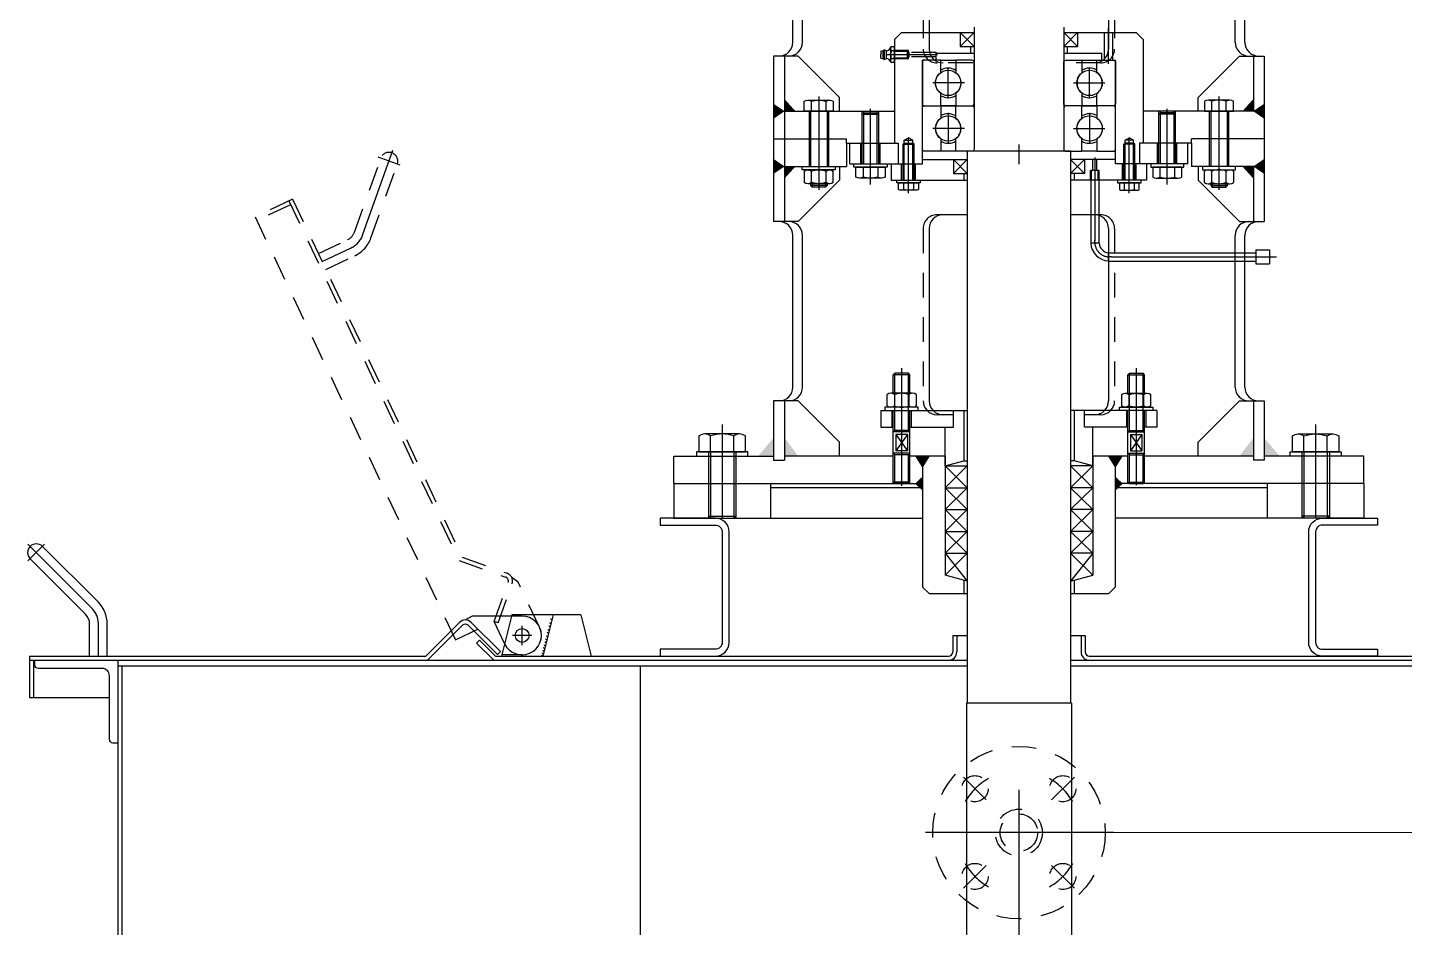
# Model space of a CAD drawing. Extents: x -29512 to 147477, y -5232 to 39709.
# Drawn here: x 140804.35 to 140811.33, y 9107.97 to 9112.54 of the extents above; entities that cross this region are included whole.
import ezdxf

# ---------------------------------------------------------------- set-up
doc = ezdxf.new("R2010")
doc.units = 0
for name, pattern in [('CENTER', [2, 1.25, -0.25, 0.25, -0.25]), ('DASHDOT', [25.4, 12.7, -6.35, 0, -6.35]), ('HIDDEN', [0.375, 0.25, -0.125])]:
    doc.linetypes.add(name, pattern=pattern)
doc.layers.get('0').update_dxf_attribs({"linetype": 'CONTINUOUS'})
for name, color, linetype in [('3', 3, 'HIDDEN'), ('6', 6, 'DASHDOT'), ('HATCH', 4, 'CONTINUOUS')]:
    doc.layers.add(name, color=color, linetype=linetype)

# ---------------------------------------------------------------- blocks, each defined once
blk = doc.blocks.new('head')
at = {"color": 7}
for p, q in [((-0.7, 0.709), (-0.7, -0.709)), ((0, 0.945), (-0.627, 0.945)), ((0, -0.945), (0, 0.945)), ((0, 0.473), (-0.627, 0.473)), ((0, -0.472), (-0.627, -0.472)), ((-0.627, -0.945), (0, -0.945))]:
    blk.add_line(p, q, dxfattribs=at)
for centre, radius, start, end in [((-0.282, 0.709), 0.418, 145.6158, 214.3842), ((0.864, 0), 1.564, 162.412, 197.588), ((-0.282, -0.709), 0.418, 145.6158, 214.3842)]:
    blk.add_arc(centre, radius, start, end, dxfattribs=at)
blk = doc.blocks.new('nut1')
at = {"color": 7}
for p, q in [((0.073, 0.945), (0.727, 0.945)), ((0.727, 0.473), (0.073, 0.473)), ((0.8, -0.709), (0.8, 0.709)), ((0.727, -0.472), (0.073, -0.472)), ((0.727, -0.945), (0.073, -0.945))]:
    blk.add_line(p, q, dxfattribs=at)
blk.add_line((0, -0.709), (0, 0.709))
for centre, radius, start, end in [((0.418, 0.709), 0.418, 145.61575, 214.38425), ((0.382, 0.709), 0.418, 325.61575, 34.38425), ((1.564, 0), 1.564, 162.41205, 197.58795), ((-0.764, 0), 1.564, 342.41205, 17.58795), ((0.418, -0.709), 0.418, 145.61575, 214.38425), ((0.382, -0.709), 0.418, 325.61575, 34.38425)]:
    blk.add_arc(centre, radius, start, end, dxfattribs=at)
blk = doc.blocks.new('UeY515')
at = {"color": 7}
for p, q in [((11.71, 53.184), (11.71, 57.524)), ((11.808, 53.184), (11.808, 57.524)), ((13.093, 57.524), (13.093, 53.114)), ((14.913, 57.524), (14.913, 53.114)), ((16.197, 53.184), (16.197, 57.524)), ((16.295, 53.184), (16.295, 57.524)), ((12.813, 53.282), (12.742, 53.212)), ((13.408, 53.282), (13.408, 53.142)), ((13.548, 53.282), (13.408, 53.142)), ((13.408, 53.282), (13.548, 53.142)), ((13.548, 53.338), (13.548, 52.119)), ((14.458, 53.338), (14.458, 52.119)), ((14.598, 53.282), (14.458, 53.142)), ((14.458, 53.282), (14.598, 53.142)), ((14.598, 53.282), (14.598, 53.142)), ((14.871, 53.002), (14.871, 53.282)), ((14.955, 53.002), (14.955, 53.282)), ((15.193, 53.282), (15.263, 53.212)), ((12.602, 53.094), (12.626, 53.101)), ((12.602, 53.094), (12.602, 53.058)), ((12.626, 53.014), (12.626, 53.101)), ((12.661, 53.018), (12.661, 53.097)), ((12.7, 53.128), (12.707, 53.138)), ((12.7, 53.128), (12.7, 52.988)), ((12.736, 53.138), (12.707, 53.138)), ((12.736, 53.098), (12.707, 53.098)), ((12.742, 53.128), (12.736, 53.138)), ((12.742, 53.212), (12.742, 52.161)), ((12.742, 52.988), (12.742, 53.128)), ((12.883, 53.1), (12.742, 53.1)), ((12.874, 53.1), (12.742, 53.1)), ((12.883, 53.091), (12.874, 53.1)), ((12.874, 53.016), (12.874, 53.1)), ((12.883, 53.016), (12.883, 53.1)), ((13.513, 53.142), (13.513, 53.072)), ((14.493, 53.142), (14.493, 53.072)), ((15.263, 53.212), (15.263, 52.161)), ((11.513, 53.044), (11.513, 51.363)), ((11.668, 53.044), (11.513, 53.044)), ((11.624, 53.044), (11.624, 51.363)), ((11.624, 53.044), (11.624, 52.484)), ((11.764, 53.044), (11.668, 53.044)), ((12.184, 52.624), (11.764, 53.044)), ((12.602, 53.021), (12.602, 53.058)), ((12.602, 53.021), (12.626, 53.014)), ((12.7, 52.988), (12.707, 52.977)), ((12.736, 53.017), (12.707, 53.017)), ((12.736, 52.977), (12.707, 52.977)), ((12.742, 52.988), (12.736, 52.977)), ((12.883, 53.016), (12.742, 53.016)), ((12.874, 53.016), (12.742, 53.016)), ((12.883, 53.024), (12.874, 53.016)), ((12.89, 53.082), (12.883, 53.082)), ((12.89, 53.033), (12.883, 53.033)), ((12.89, 53.033), (12.89, 53.082)), ((13.023, 51.951), (13.023, 53.002)), ((13.163, 53.002), (13.023, 53.002)), ((13.163, 53.079), (13.17, 53.072)), ((13.163, 53.002), (13.163, 53.072)), ((14.843, 53.002), (14.843, 53.072)), ((14.843, 53.002), (14.983, 53.002)), ((14.983, 51.951), (14.983, 53.002)), ((15.822, 52.624), (16.242, 53.044)), ((16.242, 53.044), (16.337, 53.044)), ((16.337, 53.044), (16.492, 53.044)), ((16.382, 53.044), (16.382, 52.484)), ((16.492, 53.044), (16.492, 51.363)), ((12.184, 52.484), (12.184, 52.624)), ((15.822, 52.484), (15.822, 52.624)), ((11.513, 52.484), (12.742, 52.484)), ((11.874, 52.484), (11.874, 51.923)), ((11.888, 52.484), (11.888, 51.923)), ((12.056, 52.484), (12.056, 51.923)), ((12.07, 52.484), (12.07, 51.923)), ((12.413, 51.951), (12.413, 52.484)), ((12.413, 52.454), (12.429, 52.469)), ((12.413, 52.454), (12.581, 52.454)), ((12.429, 51.951), (12.429, 52.484)), ((12.429, 52.469), (12.566, 52.469)), ((12.566, 51.951), (12.566, 52.484)), ((12.581, 52.454), (12.566, 52.469)), ((12.581, 51.951), (12.581, 52.484)), ((16.492, 52.484), (15.263, 52.484)), ((15.424, 51.951), (15.424, 52.484)), ((15.424, 52.454), (15.439, 52.469)), ((15.592, 52.454), (15.424, 52.454)), ((15.439, 51.951), (15.439, 52.484)), ((15.577, 52.469), (15.439, 52.469)), ((15.577, 51.951), (15.577, 52.484)), ((15.592, 52.454), (15.577, 52.469)), ((15.592, 51.951), (15.592, 52.484)), ((15.935, 52.484), (15.935, 51.923)), ((15.949, 52.484), (15.949, 51.923)), ((16.117, 52.484), (16.117, 51.923)), ((16.131, 52.484), (16.131, 51.923)), ((11.513, 52.203), (12.252, 52.203)), ((12.252, 52.161), (12.252, 52.203)), ((12.252, 52.161), (12.778, 52.161)), ((12.252, 52.161), (12.742, 52.161)), ((12.252, 52.161), (12.252, 51.923)), ((12.287, 51.951), (12.287, 52.161)), ((12.399, 51.951), (12.399, 52.161)), ((12.595, 51.951), (12.595, 52.161)), ((12.778, 52.161), (12.778, 51.951)), ((12.827, 52.149), (12.839, 52.161)), ((12.827, 52.149), (12.939, 52.149)), ((12.827, 51.783), (12.827, 52.149)), ((12.839, 52.189), (12.883, 52.215)), ((12.839, 51.783), (12.839, 52.189)), ((12.839, 52.189), (12.926, 52.189)), ((12.839, 52.161), (12.926, 52.161)), ((12.926, 52.189), (12.883, 52.215)), ((12.926, 51.783), (12.926, 52.189)), ((12.939, 52.149), (12.926, 52.161)), ((12.939, 51.783), (12.939, 52.149)), ((15.067, 52.149), (15.08, 52.161)), ((15.179, 52.149), (15.067, 52.149)), ((15.067, 51.783), (15.067, 52.149)), ((15.08, 52.189), (15.123, 52.215)), ((15.166, 52.189), (15.08, 52.189)), ((15.08, 51.783), (15.08, 52.189)), ((15.166, 52.161), (15.08, 52.161)), ((15.166, 52.189), (15.123, 52.215)), ((15.166, 51.783), (15.166, 52.189)), ((15.179, 52.149), (15.166, 52.161)), ((15.179, 51.783), (15.179, 52.149)), ((15.228, 52.161), (15.228, 51.951)), ((15.753, 52.161), (15.228, 52.161)), ((15.753, 52.161), (15.263, 52.161)), ((15.41, 51.951), (15.41, 52.161)), ((15.606, 51.951), (15.606, 52.161)), ((15.718, 51.951), (15.718, 52.161)), ((16.492, 52.203), (15.753, 52.203)), ((15.753, 52.161), (15.753, 52.203)), ((15.753, 52.161), (15.753, 51.923)), ((13.023, 51.993), (13.478, 51.993)), ((13.364, 52.077), (13.212, 52.077)), ((13.338, 51.993), (13.338, 51.853)), ((13.338, 51.993), (13.478, 51.853)), ((13.478, 51.993), (13.338, 51.853)), ((13.478, 52.077), (13.478, 46.476)), ((14.528, 52.077), (13.478, 52.077)), ((14.528, 52.077), (14.528, 46.476)), ((14.983, 51.993), (14.528, 51.993)), ((14.668, 51.993), (14.528, 51.853)), ((14.528, 51.993), (14.668, 51.853)), ((14.794, 52.077), (14.642, 52.077)), ((14.668, 51.993), (14.668, 51.853)), ((14.794, 51.993), (14.752, 51.993)), ((14.752, 51.881), (14.752, 51.993)), ((14.794, 51.881), (14.794, 51.993)), ((11.513, 51.923), (12.252, 51.923)), ((11.624, 51.923), (11.624, 51.363)), ((11.804, 51.888), (11.804, 51.923)), ((11.804, 51.923), (12.14, 51.923)), ((12.14, 51.888), (11.804, 51.888)), ((12.14, 51.923), (12.14, 51.888)), ((12.184, 51.923), (12.184, 51.783)), ((12.287, 51.951), (13.023, 51.951)), ((12.329, 51.951), (12.665, 51.951)), ((12.329, 51.916), (12.329, 51.951)), ((12.665, 51.916), (12.329, 51.916)), ((12.665, 51.951), (12.665, 51.916)), ((12.707, 51.951), (12.707, 51.783)), ((12.813, 51.783), (12.813, 51.951)), ((12.953, 51.783), (12.953, 51.951)), ((13.338, 51.853), (13.478, 51.853)), ((13.443, 51.853), (13.443, 51.783)), ((14.668, 51.853), (14.528, 51.853)), ((14.563, 51.853), (14.563, 51.783)), ((14.729, 51.783), (14.729, 51.881)), ((14.817, 51.881), (14.729, 51.881)), ((14.738, 51.783), (14.738, 51.881)), ((14.808, 51.881), (14.794, 51.881)), ((14.808, 51.783), (14.808, 51.881)), ((14.817, 51.783), (14.817, 51.881)), ((15.718, 51.951), (14.983, 51.951)), ((15.053, 51.783), (15.053, 51.951)), ((15.193, 51.783), (15.193, 51.951)), ((15.298, 51.951), (15.298, 51.783)), ((15.34, 51.951), (15.34, 51.916)), ((15.676, 51.951), (15.34, 51.951)), ((15.34, 51.916), (15.676, 51.916)), ((15.676, 51.916), (15.676, 51.951)), ((16.492, 51.923), (15.753, 51.923)), ((15.822, 51.923), (15.822, 51.783)), ((16.201, 51.923), (15.865, 51.923)), ((15.865, 51.923), (15.865, 51.888)), ((15.865, 51.888), (16.201, 51.888)), ((16.201, 51.888), (16.201, 51.923)), ((16.382, 51.923), (16.382, 51.363)), ((12.184, 51.783), (11.764, 51.363)), ((11.888, 51.748), (11.888, 51.729)), ((11.888, 51.729), (11.904, 51.713)), ((12.056, 51.729), (11.888, 51.729)), ((11.904, 51.748), (11.904, 51.713)), ((12.041, 51.713), (11.904, 51.713)), ((12.041, 51.748), (12.041, 51.713)), ((12.056, 51.729), (12.041, 51.713)), ((12.056, 51.748), (12.056, 51.729)), ((12.707, 51.783), (13.478, 51.783)), ((12.764, 51.783), (13.002, 51.783)), ((12.764, 51.758), (12.764, 51.783)), ((13.002, 51.758), (12.764, 51.758)), ((13.002, 51.783), (13.002, 51.758)), ((15.298, 51.783), (14.528, 51.783)), ((15.242, 51.783), (15.004, 51.783)), ((15.004, 51.783), (15.004, 51.758)), ((15.004, 51.758), (15.242, 51.758)), ((15.242, 51.758), (15.242, 51.783)), ((15.822, 51.783), (16.242, 51.363)), ((15.949, 51.748), (15.949, 51.729)), ((15.949, 51.729), (16.117, 51.729)), ((15.949, 51.729), (15.965, 51.713)), ((15.965, 51.748), (15.965, 51.713)), ((15.965, 51.713), (16.102, 51.713)), ((16.102, 51.748), (16.102, 51.713)), ((16.117, 51.729), (16.102, 51.713)), ((16.117, 51.748), (16.117, 51.729)), ((13.478, 51.433), (13.172, 51.433)), ((14.834, 51.433), (14.528, 51.433)), ((11.668, 51.363), (11.513, 51.363)), ((11.764, 51.363), (11.668, 51.363)), ((13.093, 51.293), (13.093, 49.543)), ((14.913, 51.293), (14.913, 49.543)), ((16.242, 51.363), (16.337, 51.363)), ((16.337, 51.363), (16.492, 51.363)), ((11.71, 49.683), (11.71, 51.223)), ((11.808, 49.683), (11.808, 51.223)), ((14.815, 51.143), (14.731, 51.143)), ((14.815, 51.143), (14.731, 51.143)), ((16.197, 49.683), (16.197, 51.223)), ((16.295, 49.683), (16.295, 51.223)), ((14.911, 51.047), (16.407, 51.047)), ((14.911, 50.963), (14.911, 51.047)), ((16.407, 51.075), (16.407, 50.935)), ((16.407, 51.075), (16.547, 51.075)), ((16.547, 51.075), (16.547, 50.935)), ((14.911, 50.963), (16.407, 50.963)), ((16.407, 50.935), (16.547, 50.935)), ((12.728, 49.808), (12.744, 49.823)), ((12.897, 49.808), (12.728, 49.808)), ((12.728, 49.62), (12.728, 49.808)), ((12.744, 49.243), (12.744, 49.823)), ((12.881, 49.823), (12.744, 49.823)), ((12.881, 49.243), (12.881, 49.823)), ((12.897, 49.808), (12.881, 49.823)), ((12.897, 49.62), (12.897, 49.808)), ((15.109, 49.808), (15.124, 49.823)), ((15.109, 49.808), (15.277, 49.808)), ((15.109, 49.62), (15.109, 49.808)), ((15.124, 49.243), (15.124, 49.823)), ((15.124, 49.823), (15.262, 49.823)), ((15.262, 49.243), (15.262, 49.823)), ((15.277, 49.808), (15.262, 49.823)), ((15.277, 49.62), (15.277, 49.808)), ((11.513, 49.543), (11.513, 48.941)), ((11.668, 49.543), (11.513, 49.543)), ((11.624, 49.543), (11.624, 48.941)), ((11.764, 49.543), (11.668, 49.543)), ((12.184, 49.123), (11.764, 49.543)), ((12.981, 49.48), (12.644, 49.48)), ((12.644, 49.48), (12.644, 49.445)), ((12.981, 49.445), (12.981, 49.48)), ((15.025, 49.48), (15.361, 49.48)), ((15.025, 49.445), (15.025, 49.48)), ((15.361, 49.48), (15.361, 49.445)), ((15.822, 49.123), (16.242, 49.543)), ((16.242, 49.543), (16.337, 49.543)), ((16.337, 49.543), (16.492, 49.543)), ((16.382, 49.543), (16.382, 48.941)), ((16.492, 49.543), (16.492, 48.941)), ((12.602, 49.445), (12.602, 49.277)), ((12.602, 49.445), (13.478, 49.445)), ((12.644, 49.445), (12.981, 49.445)), ((12.714, 49.445), (12.714, 49.277)), ((12.728, 48.703), (12.728, 49.445)), ((12.897, 48.703), (12.897, 49.445)), ((12.911, 49.445), (12.911, 49.277)), ((13.338, 49.403), (13.172, 49.403)), ((13.338, 49.277), (13.338, 49.445)), ((13.443, 49.445), (13.443, 48.935)), ((15.403, 49.445), (14.528, 49.445)), ((14.563, 49.445), (14.563, 48.935)), ((14.668, 49.277), (14.668, 49.445)), ((14.834, 49.403), (14.668, 49.403)), ((15.361, 49.445), (15.025, 49.445)), ((15.095, 49.445), (15.095, 49.277)), ((15.109, 48.703), (15.109, 49.445)), ((15.277, 48.703), (15.277, 49.445)), ((15.291, 49.445), (15.291, 49.277)), ((15.403, 49.445), (15.403, 49.277)), ((12.602, 49.277), (12.728, 49.277)), ((12.728, 49.228), (12.744, 49.243)), ((12.897, 49.228), (12.728, 49.228)), ((12.881, 49.243), (12.744, 49.243)), ((12.871, 49.202), (12.754, 49.202)), ((12.754, 49.202), (12.754, 49.037)), ((12.754, 49.202), (12.871, 49.037)), ((12.871, 49.202), (12.754, 49.037)), ((12.871, 49.202), (12.871, 49.037)), ((12.897, 49.228), (12.881, 49.243)), ((12.897, 49.277), (13.338, 49.277)), ((13.254, 48.885), (13.254, 49.277)), ((15.109, 49.277), (14.668, 49.277)), ((14.752, 48.885), (14.752, 49.277)), ((15.109, 49.228), (15.124, 49.243)), ((15.109, 49.228), (15.277, 49.228)), ((15.124, 49.243), (15.262, 49.243)), ((15.135, 49.202), (15.251, 49.202)), ((15.135, 49.202), (15.251, 49.037)), ((15.251, 49.202), (15.135, 49.037)), ((15.135, 49.202), (15.135, 49.037)), ((15.251, 49.202), (15.251, 49.037)), ((15.277, 49.228), (15.262, 49.243)), ((15.403, 49.277), (15.277, 49.277)), ((12.184, 48.983), (12.184, 49.123)), ((15.822, 48.983), (15.822, 49.123)), ((10.502, 48.983), (11.513, 48.983)), ((10.502, 48.703), (10.502, 48.983)), ((11.251, 49.025), (10.733, 49.025)), ((10.733, 49.025), (10.733, 48.983)), ((10.733, 48.983), (11.251, 48.983)), ((10.852, 49.025), (10.852, 48.353)), ((10.874, 49.025), (10.874, 48.353)), ((11.11, 49.025), (11.11, 48.353)), ((11.132, 49.025), (11.132, 48.353)), ((11.251, 48.983), (11.251, 49.025)), ((11.513, 48.941), (11.624, 48.941)), ((12.728, 48.983), (11.624, 48.983)), ((12.897, 49.011), (12.728, 49.011)), ((12.728, 49.011), (12.744, 48.996)), ((12.744, 48.703), (12.744, 48.996)), ((12.881, 48.996), (12.744, 48.996)), ((12.871, 49.037), (12.754, 49.037)), ((12.897, 49.011), (12.881, 48.996)), ((12.881, 48.703), (12.881, 48.996)), ((13.254, 48.983), (12.897, 48.983)), ((13.025, 48.983), (13.025, 47.653)), ((13.254, 48.983), (13.254, 47.773)), ((13.254, 48.885), (13.443, 48.935)), ((13.443, 48.935), (13.478, 48.935)), ((14.563, 48.935), (14.528, 48.935)), ((14.752, 48.885), (14.563, 48.935)), ((15.109, 48.983), (14.752, 48.983)), ((14.752, 48.983), (14.752, 47.773)), ((14.981, 48.983), (14.981, 47.653)), ((15.109, 49.011), (15.124, 48.996)), ((15.109, 49.011), (15.277, 49.011)), ((15.124, 48.703), (15.124, 48.996)), ((15.124, 48.996), (15.262, 48.996)), ((15.135, 49.037), (15.251, 49.037)), ((15.277, 49.011), (15.262, 48.996)), ((15.262, 48.703), (15.262, 48.996)), ((16.382, 48.983), (15.277, 48.983)), ((16.492, 48.941), (16.382, 48.941)), ((17.503, 48.983), (16.492, 48.983)), ((16.754, 49.025), (17.272, 49.025)), ((16.754, 48.983), (16.754, 49.025)), ((17.272, 48.983), (16.754, 48.983)), ((16.873, 49.025), (16.873, 48.353)), ((16.895, 49.025), (16.895, 48.353)), ((17.132, 49.025), (17.132, 48.353)), ((17.153, 49.025), (17.153, 48.353)), ((17.272, 49.025), (17.272, 48.983)), ((17.503, 48.703), (17.503, 48.983)), ((13.254, 48.885), (13.478, 48.885)), ((13.254, 48.885), (13.478, 48.662)), ((13.478, 48.885), (13.254, 48.662)), ((14.528, 48.885), (14.752, 48.662)), ((14.752, 48.885), (14.528, 48.662)), ((14.752, 48.885), (14.528, 48.885)), ((10.502, 48.703), (13.025, 48.703)), ((10.502, 48.703), (10.502, 48.353)), ((11.482, 48.703), (11.482, 48.353)), ((13.025, 48.661), (11.482, 48.661)), ((12.897, 48.718), (12.728, 48.718)), ((12.728, 48.718), (12.744, 48.703)), ((12.881, 48.703), (12.744, 48.703)), ((12.897, 48.718), (12.881, 48.703)), ((13.254, 48.662), (13.478, 48.662)), ((13.478, 48.44), (13.254, 48.662)), ((13.254, 48.44), (13.478, 48.662)), ((14.752, 48.44), (14.528, 48.662)), ((14.528, 48.44), (14.752, 48.662)), ((14.752, 48.662), (14.528, 48.662)), ((17.503, 48.703), (14.981, 48.703)), ((16.523, 48.661), (14.981, 48.661)), ((15.109, 48.718), (15.277, 48.718)), ((15.109, 48.718), (15.124, 48.703)), ((15.124, 48.703), (15.262, 48.703)), ((15.277, 48.718), (15.262, 48.703)), ((16.523, 48.703), (16.523, 48.353)), ((17.503, 48.703), (17.503, 48.353)), ((10.502, 48.353), (13.025, 48.353)), ((10.852, 48.374), (11.132, 48.374)), ((10.852, 48.374), (10.874, 48.353)), ((10.874, 48.353), (11.11, 48.353)), ((11.132, 48.374), (11.11, 48.353)), ((13.254, 48.44), (13.478, 48.44)), ((13.254, 48.44), (13.478, 48.218)), ((13.478, 48.44), (13.254, 48.218)), ((14.752, 48.44), (14.528, 48.44)), ((14.528, 48.44), (14.752, 48.218)), ((14.752, 48.44), (14.528, 48.218)), ((17.503, 48.353), (14.981, 48.353)), ((17.153, 48.374), (16.873, 48.374)), ((16.873, 48.374), (16.895, 48.353)), ((17.132, 48.353), (16.895, 48.353)), ((17.153, 48.374), (17.132, 48.353)), ((13.478, 47.996), (13.254, 48.218)), ((13.254, 47.996), (13.478, 48.218)), ((13.254, 48.218), (13.478, 48.218)), ((14.752, 47.996), (14.528, 48.218)), ((14.528, 47.996), (14.752, 48.218)), ((14.752, 48.218), (14.528, 48.218)), ((4.659, 47.502), (4.096, 48.065)), ((4.533, 47.377), (3.97, 47.94)), ((13.254, 47.996), (13.478, 47.713)), ((13.254, 47.996), (13.478, 47.996)), ((13.478, 47.996), (13.254, 47.773)), ((14.752, 47.996), (14.528, 47.713)), ((14.528, 47.996), (14.752, 47.773)), ((14.752, 47.996), (14.528, 47.996)), ((13.095, 47.583), (13.025, 47.653)), ((13.478, 47.713), (13.254, 47.773)), ((13.443, 47.723), (13.443, 47.583)), ((14.528, 47.713), (14.752, 47.773)), ((14.563, 47.723), (14.563, 47.583)), ((14.911, 47.583), (14.981, 47.653)), ((13.478, 47.583), (13.095, 47.583)), ((14.911, 47.583), (14.528, 47.583)), ((8.857, 47.372), (8.752, 46.952)), ((9.557, 47.372), (8.857, 47.372)), ((9.277, 47.372), (9.172, 46.952)), ((9.557, 47.372), (9.662, 46.952)), ((4.574, 46.952), (4.574, 47.278)), ((4.752, 46.952), (4.752, 47.278)), ((7.984, 46.952), (8.326, 47.295)), ((8.001, 46.91), (8.356, 47.265)), ((8.456, 47.358), (8.386, 47.319)), ((8.712, 46.968), (8.415, 47.265)), ((8.742, 46.998), (8.445, 47.295)), ((8.962, 47.358), (8.456, 47.358)), ((8.962, 47.064), (8.962, 47.261)), ((8.962, 47.064), (8.962, 47.261)), ((8.5, 47.085), (8.529, 47.115)), ((8.675, 46.91), (8.5, 47.085)), ((8.692, 46.952), (8.529, 47.115)), ((9.06, 47.162), (8.863, 47.162)), ((9.06, 47.162), (8.863, 47.162)), ((13.331, 47.162), (13.478, 47.162)), ((13.331, 47.162), (13.331, 46.994)), ((13.373, 47.162), (13.373, 46.994)), ((14.528, 47.162), (14.675, 47.162)), ((14.633, 47.162), (14.633, 46.994)), ((14.675, 47.162), (14.675, 46.994)), ((3.963, 46.952), (7.984, 46.952)), ((3.963, 46.952), (3.963, 46.532)), ((8.692, 46.952), (13.289, 46.952)), ((8.742, 46.998), (8.712, 46.968)), ((8.962, 46.966), (8.754, 46.966)), ((14.717, 46.952), (20.064, 46.952)), ((3.963, 46.91), (13.478, 46.91)), ((4.005, 46.91), (4.005, 46.532)), ((4.859, 46.91), (4.859, 22.406)), ((4.859, 46.854), (13.478, 46.854)), ((4.901, 46.854), (4.901, 22.406)), ((10.16, 46.854), (10.16, 39.489)), ((14.528, 46.91), (20.064, 46.91)), ((14.528, 46.854), (20.064, 46.854)), ((3.963, 46.532), (4.771, 46.532)), ((14.535, 46.476), (13.471, 46.476)), ((14.535, 46.476), (13.471, 46.476)), ((13.471, 46.476), (13.471, 41.8)), ((14.535, 46.476), (14.535, 41.698))]:
    blk.add_line(p, q, dxfattribs=at)
at = {"color": 7, "linetype": 'Continuous'}
for p, q in [((12.813, 53.282), (13.548, 53.282)), ((14.458, 53.282), (15.193, 53.282)), ((13.408, 53.142), (13.548, 53.142)), ((14.458, 53.142), (14.598, 53.142)), ((13.163, 53.072), (13.548, 53.072)), ((13.206, 53.002), (13.358, 53.002)), ((14.458, 53.072), (14.843, 53.072)), ((14.642, 53.002), (14.794, 53.002)), ((13.206, 52.54), (13.358, 52.54)), ((13.206, 52.54), (13.358, 52.54)), ((13.364, 52.54), (13.212, 52.54)), ((13.364, 52.54), (13.212, 52.54)), ((13.364, 52.54), (13.212, 52.54)), ((13.364, 52.54), (13.212, 52.54)), ((14.642, 52.54), (14.794, 52.54)), ((14.642, 52.54), (14.794, 52.54)), ((14.642, 52.54), (14.794, 52.54)), ((14.642, 52.54), (14.794, 52.54)), ((14.799, 52.54), (14.647, 52.54)), ((14.799, 52.54), (14.647, 52.54)), ((14.731, 51.783), (14.731, 51.143)), ((14.815, 51.783), (14.815, 51.143))]:
    blk.add_line(p, q, dxfattribs=at)
at = {"color": 7, "linetype": 'CENTER'}
blk.add_line((12.639, 53.006), (12.639, 53.108), dxfattribs=at)
at = {"color": 7, "linetype": 'HIDDEN'}
for p, q in [((12.883, 53.091), (12.742, 53.091)), ((12.883, 53.024), (12.742, 53.024)), ((13.163, 53.079), (12.89, 53.079)), ((13.163, 53.037), (12.89, 53.037))]:
    blk.add_line(p, q, dxfattribs=at)
at = {"color": 7, "linetype": 'DASHDOT'}
for p, q in [((13.285, 52.612), (13.285, 52.922)), ((14.72, 52.612), (14.72, 52.922)), ((13.45, 52.771), (13.131, 52.771)), ((14.556, 52.771), (14.874, 52.771)), ((13.285, 52.467), (13.285, 52.157)), ((14.72, 52.467), (14.72, 52.157)), ((13.45, 52.308), (13.131, 52.308)), ((14.556, 52.308), (14.874, 52.308)), ((14.773, 52.014), (14.773, 51.167)), ((14.943, 51.005), (16.617, 51.005)), ((13.671, 45.492), (13.44, 45.723)), ((14.335, 45.492), (14.566, 45.723)), ((14.003, 45.16), (13.056, 45.16)), ((14.964, 45.16), (14.003, 45.16)), ((13.671, 44.828), (13.44, 44.597)), ((14.335, 44.828), (14.566, 44.597))]:
    blk.add_line(p, q, dxfattribs=at)
at = {"color": 7}
for points in [[(13.212, 53.002), (13.045, 53.002, 0.414214), (13.023, 52.98), (13.023, 52.561, 0.414214), (13.045, 52.54), (13.212, 52.54), (13.212, 52.665, -0.524455), (13.212, 52.876)], [(13.364, 52.54), (13.526, 52.54, 0.414214), (13.548, 52.561), (13.548, 52.98, 0.414214), (13.526, 53.002), (13.364, 53.002), (13.364, 52.872, -0.491231), (13.364, 52.669)], [(14.642, 52.54), (14.48, 52.54, -0.414214), (14.458, 52.561), (14.458, 52.98, -0.414214), (14.48, 53.002), (14.642, 53.002), (14.642, 52.872, 0.491231), (14.642, 52.669)], [(14.794, 53.002), (14.961, 53.002, -0.414214), (14.983, 52.98), (14.983, 52.561, -0.414214), (14.961, 52.54), (14.794, 52.54), (14.794, 52.665, 0.524455), (14.794, 52.876)], [(13.212, 52.077), (13.045, 52.077, -0.414214), (13.023, 52.099), (13.023, 52.518, -0.414214), (13.045, 52.54), (13.212, 52.54), (13.212, 52.414, 0.524455), (13.212, 52.203)], [(13.364, 52.54), (13.526, 52.54, -0.414214), (13.548, 52.518), (13.548, 52.099, -0.414214), (13.526, 52.077), (13.364, 52.077), (13.364, 52.207, 0.491231), (13.364, 52.41)], [(14.642, 52.54), (14.48, 52.54, 0.414214), (14.458, 52.518), (14.458, 52.099, 0.414214), (14.48, 52.077), (14.642, 52.077), (14.642, 52.207, -0.491231), (14.642, 52.41)], [(14.794, 52.077), (14.961, 52.077, 0.414214), (14.983, 52.099), (14.983, 52.518, 0.414214), (14.961, 52.54), (14.794, 52.54), (14.794, 52.414, -0.524455), (14.794, 52.203)], [(10.922, 47.022), (10.362, 47.022), (10.362, 46.952), (10.922, 46.952, 0.414214), (11.062, 47.092), (11.062, 48.213, 0.414214), (10.922, 48.353), (10.362, 48.353), (10.362, 48.283), (10.922, 48.283, -0.414214), (10.992, 48.213), (10.992, 47.092, -0.414214)], [(17.083, 47.022), (17.643, 47.022), (17.643, 46.952), (17.083, 46.952, -0.414214), (16.943, 47.092), (16.943, 48.213, -0.414214), (17.083, 48.353), (17.643, 48.353), (17.643, 48.283), (17.083, 48.283, 0.414214), (17.013, 48.213), (17.013, 47.092, 0.414214)], [(4.775, 46.756, 0.414214), (4.704, 46.826), (4.054, 46.826, -0.414214), (4.019, 46.862), (4.019, 46.91), (4.859, 46.91), (4.859, 46.07), (4.81, 46.07, -0.414214), (4.775, 46.106)]]:
    blk.add_lwpolyline(points, format="xyb", close=True, dxfattribs=at)
at = {"color": 7, "linetype": 'DASHDOT'}
blk.add_lwpolyline([(14.943, 51.005), (14.922, 51.005, -0.414214), (14.773, 51.154), (14.773, 51.177)], format="xyb", dxfattribs=at)
at = {"color": 7, "linetype": 'Continuous'}
for centre in [(13.285, 52.771), (14.72, 52.771), (13.285, 52.308), (14.72, 52.308)]:
    blk.add_circle(centre, 0.129, dxfattribs=at)
at = {"color": 7}
blk.add_circle((8.962, 47.162), 0.07, dxfattribs=at)
blk.add_circle((8.962, 47.162), 0.07, dxfattribs=at)
for centre, radius, start, end in [((11.57, 53.184), 0.14, 270, 0), ((11.668, 53.184), 0.14, 270, 0), ((12.639, 53.058), 0.0455, 61.1506, 106.2513), ((12.658, 53.143), 0.0452, 273.8057, 340.6935), ((12.733, 53.118), 0.0329, 142.1211, 217.8789), ((12.822, 53.058), 0.121, 160.5288, 199.4712), ((12.71, 53.118), 0.0329, 322.1211, 37.8789), ((12.621, 53.058), 0.121, 340.5288, 19.4712), ((13.233, 53.114), 0.14, 180, 270), ((14.773, 53.114), 0.14, 270, 0), ((16.337, 53.184), 0.14, 180, 270), ((16.435, 53.184), 0.14, 180, 270), ((12.639, 53.058), 0.0455, 253.7487, 298.8494), ((12.658, 52.973), 0.0452, 19.3065, 86.1943), ((12.733, 52.997), 0.0329, 142.1211, 217.8789), ((12.71, 52.997), 0.0329, 322.1211, 37.8789), ((13.285, 52.771), 0.15, 58.2438, 119.3134), ((14.72, 52.771), 0.15, 60.6866, 121.7562), ((13.285, 52.771), 0.15, 240.6866, 301.7562), ((14.72, 52.771), 0.15, 238.2438, 299.3134), ((13.285, 52.308), 0.15, 58.2438, 119.3134), ((14.72, 52.308), 0.15, 60.6866, 121.7562), ((13.285, 52.308), 0.15, 240.6866, 301.7562), ((14.72, 52.308), 0.15, 238.2438, 299.3134), ((13.233, 51.293), 0.14, 90, 180), ((14.773, 51.293), 0.14, 0, 90), ((11.57, 51.223), 0.14, 0, 90), ((11.668, 51.223), 0.14, 0, 90), ((16.337, 51.223), 0.14, 90, 180), ((16.435, 51.223), 0.14, 90, 180), ((14.922, 51.154), 0.191, 183.312, 266.688), ((14.922, 51.154), 0.107, 185.9042, 264.0958), ((11.57, 49.683), 0.14, 270, 0), ((11.668, 49.683), 0.14, 270, 0), ((16.337, 49.683), 0.14, 180, 270), ((16.435, 49.683), 0.14, 180, 270), ((13.172, 49.543), 0.14, 180, 270), ((13.233, 49.543), 0.14, 180, 270), ((14.773, 49.543), 0.14, 270, 0), ((14.834, 49.543), 0.14, 270, 0), ((4.033, 48.003), 0.0889, 45, 225), ((4.434, 47.278), 0.318, 0, 45), ((4.434, 47.278), 0.14, 0, 45), ((8.386, 47.235), 0.084, 45, 135), ((8.386, 47.235), 0.042, 45, 135), ((8.962, 47.162), 0.196, 270, 90), ((9.232, 47.226), 0.0079, 191.9369, 339.0102), ((9.241, 47.263), 0.0079, 191.9369, 339.0102), ((9.249, 47.294), 0.0079, 191.9369, 339.0102), ((9.259, 47.334), 0.0079, 191.9369, 339.0102), ((9.2, 47.099), 0.0079, 191.9369, 339.0102), ((9.208, 47.129), 0.0079, 191.9369, 339.0102), ((9.216, 47.161), 0.0079, 191.9369, 339.0102), ((9.225, 47.197), 0.0079, 191.9369, 339.0102), ((9.166, 46.963), 0.0079, 191.9369, 339.0102), ((9.172, 46.986), 0.0079, 191.9369, 339.0102), ((9.179, 47.014), 0.0079, 191.9369, 339.0102), ((9.185, 47.041), 0.0079, 191.9369, 339.0102), ((9.192, 47.068), 0.0079, 191.9369, 339.0102), ((13.289, 46.994), 0.084, 270, 0), ((13.289, 46.994), 0.042, 270, 0), ((14.717, 46.994), 0.084, 180, 270), ((14.717, 46.994), 0.042, 180, 270)]:
    blk.add_arc(centre, radius, start, end, dxfattribs=at)
at = {"color": 7, "linetype": 'DASHDOT'}
for start, end in [(119.4831, 150.0142), (29.9858, 60.5169), (209.9858, 240.5169), (299.4831, 330.0142)]:
    blk.add_arc((14.003, 45.16), 0.63, start, end, dxfattribs=at)
at = {"color": 7}
for points in [[(11.513, 52.56), (11.625, 52.484), (11.513, 52.484)], [(11.624, 52.608), (11.736, 52.484), (11.624, 52.484)], [(16.382, 52.608), (16.27, 52.484), (16.382, 52.484)], [(16.492, 52.56), (16.38, 52.484), (16.492, 52.484)], [(11.513, 52.407), (11.625, 52.484), (11.513, 52.484)], [(16.492, 52.407), (16.38, 52.484), (16.492, 52.484)], [(11.513, 52), (11.625, 51.923), (11.513, 51.923)], [(16.492, 52), (16.38, 51.923), (16.492, 51.923)], [(11.513, 51.847), (11.625, 51.923), (11.513, 51.923)], [(11.624, 51.799), (11.736, 51.923), (11.624, 51.923)], [(16.382, 51.799), (16.27, 51.923), (16.382, 51.923)], [(16.492, 51.847), (16.38, 51.923), (16.492, 51.923)], [(11.513, 49.169), (11.358, 48.983), (11.513, 48.983)], [(11.624, 49.169), (11.763, 48.983), (11.624, 48.983)], [(16.382, 49.169), (16.242, 48.983), (16.382, 48.983)], [(16.492, 49.169), (16.648, 48.983), (16.492, 48.983)], [(12.949, 48.983), (13.025, 48.983), (13.025, 48.861)], [(13.1, 48.983), (13.025, 48.983), (13.025, 48.861)], [(14.905, 48.983), (14.981, 48.983), (14.981, 48.861)], [(15.057, 48.983), (14.981, 48.983), (14.981, 48.861)], [(12.949, 48.703), (13.025, 48.703), (13.025, 48.775)], [(15.057, 48.703), (14.981, 48.703), (14.981, 48.775)], [(12.949, 48.703), (13.025, 48.703), (13.025, 48.631)], [(15.057, 48.703), (14.981, 48.703), (14.981, 48.631)]]:
    blk.add_solid(points, dxfattribs=at)
at = {"layer": '3', "color": 7}
for p, q in [((13.032, 57.524), (13.032, 53.114)), ((14.974, 57.524), (14.974, 53.114)), ((13.534, 52.974), (13.172, 52.974)), ((14.834, 52.974), (14.472, 52.974)), ((7.261, 51.257), (7.529, 52.007)), ((7.428, 51.197), (7.696, 51.947)), ((6.633, 51.591), (6.253, 51.411)), ((6.595, 51.573), (8.323, 47.923)), ((6.633, 51.591), (8.354, 47.956)), ((6.613, 51.535), (6.271, 51.373)), ((6.253, 51.411), (8.286, 47.118)), ((13.032, 51.293), (13.032, 49.543)), ((14.974, 51.293), (14.974, 49.543)), ((6.895, 51.038), (7.189, 51.178)), ((6.971, 50.878), (7.265, 51.017)), ((8.323, 47.923), (8.795, 47.754)), ((8.354, 47.956), (8.81, 47.793)), ((8.679, 47.305), (8.821, 47.7)), ((8.719, 47.29), (8.86, 47.686)), ((8.922, 47.704), (8.857, 47.75)), ((9.139, 47.246), (8.922, 47.704)), ((8.286, 47.118), (8.679, 47.305)), ((8.785, 47.079), (8.678, 47.304)), ((8.719, 47.29), (8.679, 47.305))]:
    blk.add_line(p, q, dxfattribs=at)
for centre, radius in [((14.003, 45.16), 0.875), ((13.557, 45.606), 0.133), ((14.448, 45.606), 0.133), ((14.003, 45.16), 0.238), ((14.003, 45.16), 0.19), ((13.557, 44.715), 0.133), ((14.448, 44.715), 0.133)]:
    blk.add_circle(centre, radius, dxfattribs=at)
for centre, radius, start, end in [((13.172, 53.114), 0.14, 180, 270), ((14.834, 53.114), 0.14, 270, 0), ((7.612, 51.977), 0.0889, 340.3315, 160.3315), ((13.172, 51.293), 0.14, 90, 180), ((14.834, 51.293), 0.14, 0, 90), ((7.129, 51.304), 0.14, 295.3315, 340.3315), ((7.129, 51.304), 0.318, 295.3315, 340.3315), ((8.781, 47.714), 0.084, 340.3315, 70.3315), ((8.781, 47.714), 0.042, 340.3315, 70.3315), ((8.962, 47.162), 0.196, 205.3315, 25.3315)]:
    blk.add_arc(centre, radius, start, end, dxfattribs=at)
at = {"layer": '6', "color": 7}
for p, q in [((14.003, 71.195), (14.003, 41.704)), ((14.913, 52.966), (14.913, 53.329)), ((12.654, 53.058), (13.178, 53.058)), ((11.972, 52.633), (11.972, 51.684)), ((16.033, 52.633), (16.033, 51.684)), ((12.497, 51.74), (12.497, 52.509)), ((15.508, 51.74), (15.508, 52.509)), ((12.883, 51.652), (12.883, 52.215)), ((15.123, 51.652), (15.123, 52.215)), ((7.344, 51.227), (7.652, 52.09)), ((7.725, 51.937), (7.5, 52.017)), ((6.933, 50.958), (7.227, 51.097)), ((12.813, 49.875), (12.813, 48.682)), ((15.193, 49.875), (15.193, 48.687)), ((10.992, 49.305), (10.992, 48.353)), ((17.013, 49.305), (17.013, 48.353)), ((4.596, 47.44), (3.948, 48.087)), ((4.117, 48.087), (3.948, 47.918)), ((4.663, 46.952), (4.663, 47.278))]:
    blk.add_line(p, q, dxfattribs=at)
for centre, start, end in [((7.129, 51.304), 295.3315, 340.3315), ((4.434, 47.278), 0, 45)]:
    blk.add_arc(centre, 0.229, start, end, dxfattribs=at)
at = {"color": 7}
for name, p, xscale, yscale, zscale, rotation in [('head', (11.972, 52.484), -0.1600313760002182, 0.1563269460002722, 0.160031376, 90.00000000000001), ('head', (16.033, 52.484), 0.1600313760002182, 0.1563269460002722, 0.1600313760002182, 270), ('nut1', (11.972, 51.888), -0.1750343175, 0.1563269460002722, 0.1750343175, 90.00000000000001), ('head', (12.497, 51.916), -0.1600313760002182, 0.1563269460002722, 0.160031376, 270), ('head', (15.508, 51.916), 0.1600313760002182, 0.1563269460002722, 0.1600313760002182, 90.00000000000001), ('nut1', (16.033, 51.888), 0.1750343175, 0.1563269460002722, 0.1750343175, 270), ('head', (12.883, 51.758), -0.110021571000946, 0.1066875840009945, 0.110021571, 270), ('head', (15.123, 51.758), 0.110021571000946, 0.1066875840009945, 0.110021571000946, 90.00000000000001), ('nut1', (12.813, 49.48), 0.1750343175, 0.1563269460002722, 0.1750343175, 90.00000000000001), ('nut1', (15.193, 49.48), -0.1750343175, 0.1563269460002722, 0.1750343175, 270), ('head', (10.992, 49.025), 0.2600509859987628, 0.2489376959989245, 0.2600509859999999, 270), ('head', (17.013, 49.025), -0.2600509859987628, 0.2489376959989245, 0.2600509859999999, 90.00000000000001)]:
    blk.add_blockref(name, p, dxfattribs=dict(at, xscale=xscale, yscale=yscale, zscale=zscale, rotation=rotation))

msp = doc.modelspace()

# ---------------------------------------------------------------- linework, layer by layer
at = {"color": 6, "lineweight": 20}
msp.add_line((140809.3765, 9108.4535), (140817.5794, 9108.4535), dxfattribs=at)

# ---------------------------------------------------------------- block references
at = {"layer": 'HATCH', "color": 7, "xscale": 0.5, "yscale": 0.5, "zscale": 0.5}
msp.add_blockref('UeY515', (140802.3751, 9085.8735), dxfattribs=at)

doc.saveas('drawing.dxf')
